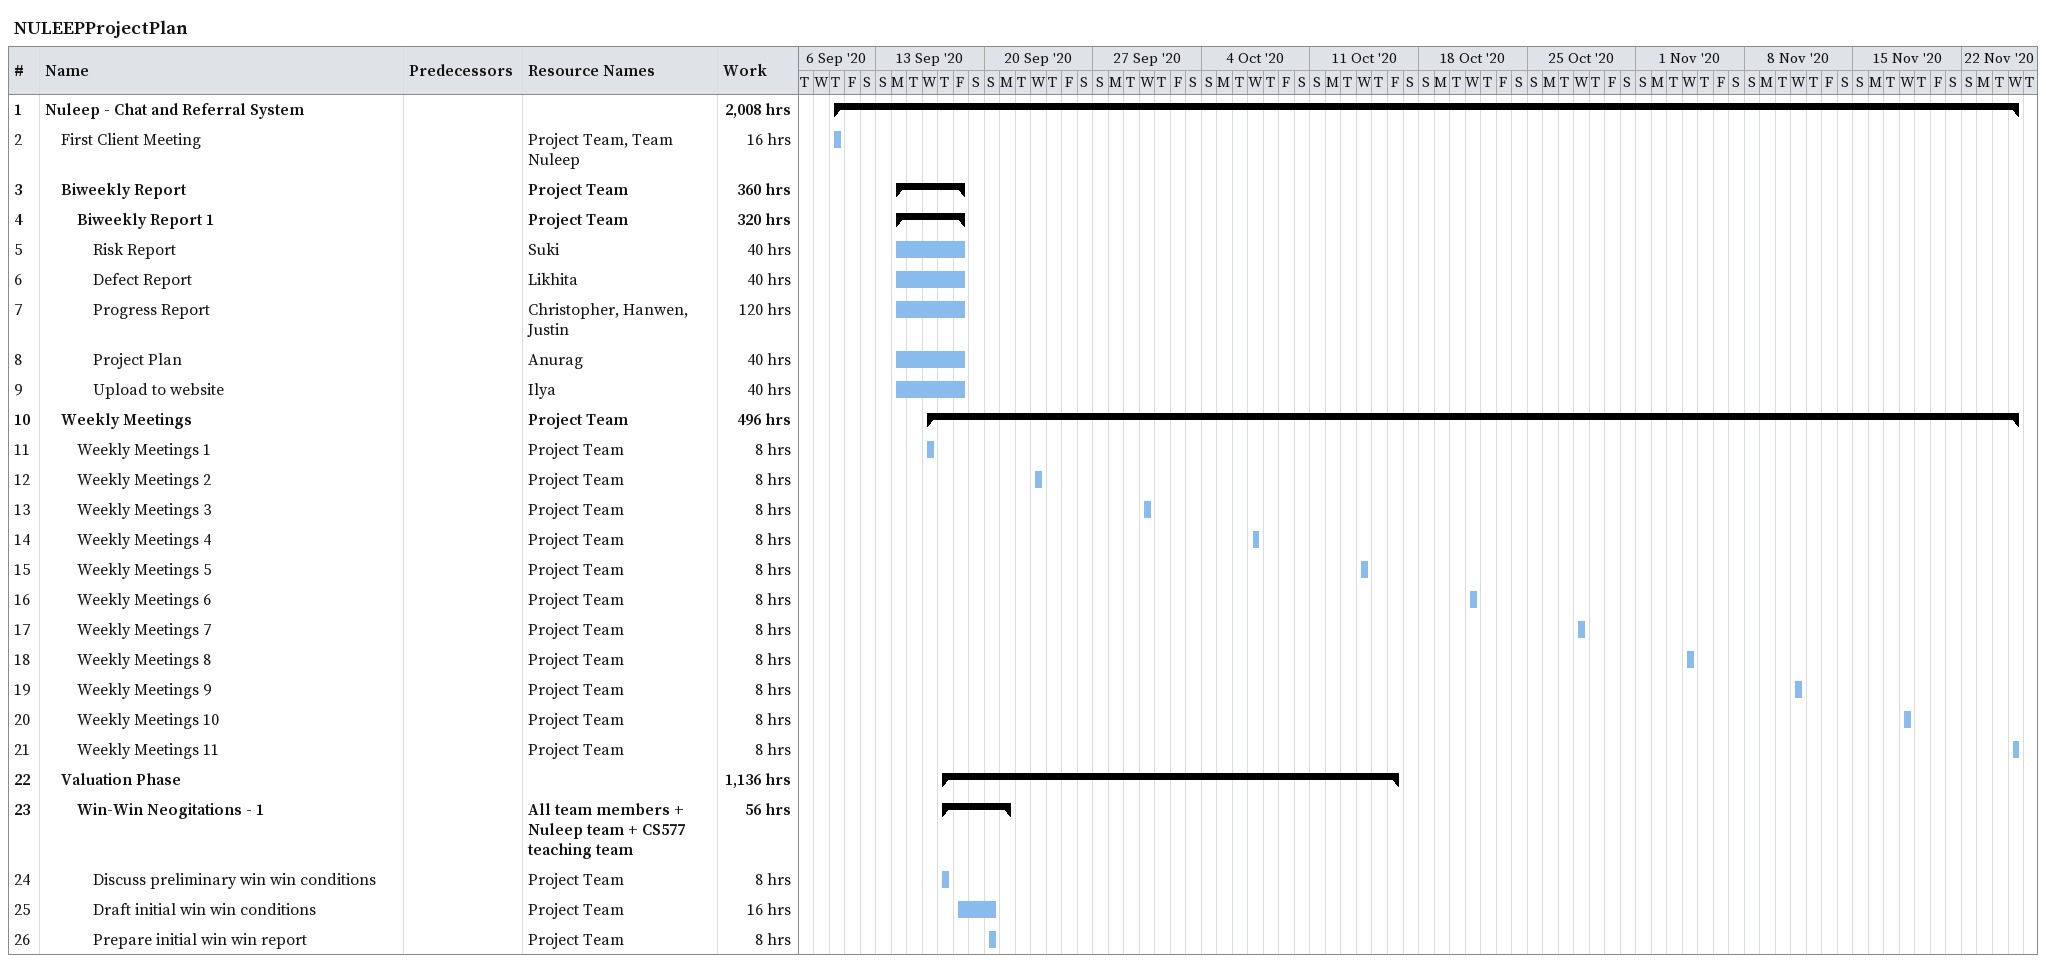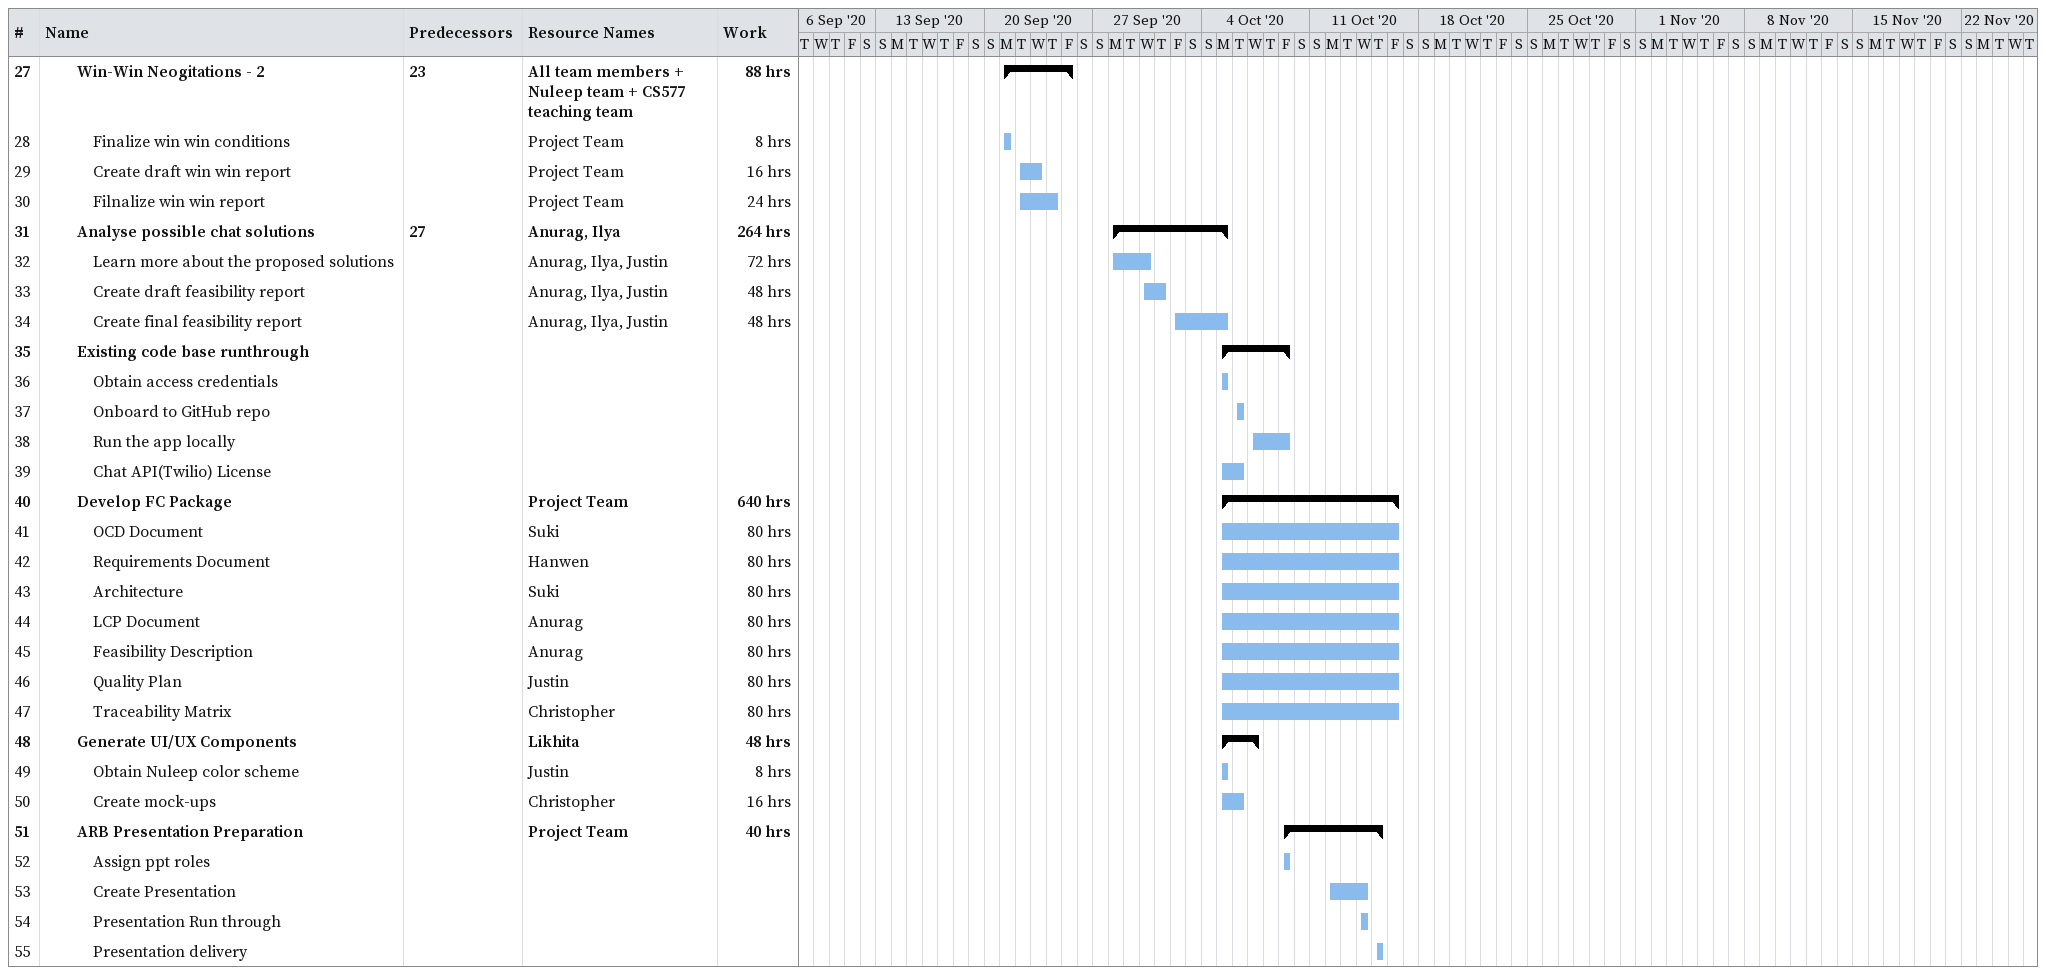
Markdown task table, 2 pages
NULEEPProjectPlan

| ID | Level | Task | Start | Finish | Predecessors | Resources | Work (h) |
|---|---|---|---|---|---|---|---|
| 1 | 1 | **Nuleep - Chat and Referral System** | 2020-09-10 | 2020-11-25 |  |  | 2008 |
| 2 | 2 | First Client Meeting | 2020-09-10 | 2020-09-10 |  | Project Team, Team Nuleep | 16 |
| 3 | 2 | **Biweekly Report** | 2020-09-14 | 2020-09-18 |  | Project Team | 360 |
| 4 | 3 | **Biweekly Report 1** | 2020-09-14 | 2020-09-18 |  | Project Team | 320 |
| 5 | 4 | Risk Report | 2020-09-14 | 2020-09-18 |  | Suki | 40 |
| 6 | 4 | Defect Report | 2020-09-14 | 2020-09-18 |  | Likhita | 40 |
| 7 | 4 | Progress Report | 2020-09-14 | 2020-09-18 |  | Christopher, Hanwen, Justin | 120 |
| 8 | 4 | Project Plan | 2020-09-14 | 2020-09-18 |  | Anurag | 40 |
| 9 | 4 | Upload to website | 2020-09-14 | 2020-09-18 |  | Ilya | 40 |
| 10 | 2 | **Weekly Meetings** | 2020-09-16 | 2020-11-25 |  | Project Team | 496 |
| 11 | 3 | Weekly Meetings 1 | 2020-09-16 | 2020-09-16 |  | Project Team | 8 |
| 12 | 3 | Weekly Meetings 2 | 2020-09-23 | 2020-09-23 |  | Project Team | 8 |
| 13 | 3 | Weekly Meetings 3 | 2020-09-30 | 2020-09-30 |  | Project Team | 8 |
| 14 | 3 | Weekly Meetings 4 | 2020-10-07 | 2020-10-07 |  | Project Team | 8 |
| 15 | 3 | Weekly Meetings 5 | 2020-10-14 | 2020-10-14 |  | Project Team | 8 |
| 16 | 3 | Weekly Meetings 6 | 2020-10-21 | 2020-10-21 |  | Project Team | 8 |
| 17 | 3 | Weekly Meetings 7 | 2020-10-28 | 2020-10-28 |  | Project Team | 8 |
| 18 | 3 | Weekly Meetings 8 | 2020-11-04 | 2020-11-04 |  | Project Team | 8 |
| 19 | 3 | Weekly Meetings 9 | 2020-11-11 | 2020-11-11 |  | Project Team | 8 |
| 20 | 3 | Weekly Meetings 10 | 2020-11-18 | 2020-11-18 |  | Project Team | 8 |
| 21 | 3 | Weekly Meetings 11 | 2020-11-25 | 2020-11-25 |  | Project Team | 8 |
| 22 | 2 | **Valuation Phase** | 2020-09-17 | 2020-10-16 |  |  | 1136 |
| 23 | 3 | **Win-Win Neogitations - 1** | 2020-09-17 | 2020-09-21 |  | All team members + Nuleep team + CS577 teaching team | 56 |
| 24 | 4 | Discuss preliminary win win conditions | 2020-09-17 | 2020-09-17 |  | Project Team | 8 |
| 25 | 4 | Draft initial win win conditions | 2020-09-18 | 2020-09-20 |  | Project Team | 16 |
| 26 | 4 | Prepare initial win win report | 2020-09-20 | 2020-09-20 |  | Project Team | 8 |
| 27 | 3 | **Win-Win Neogitations - 2** | 2020-09-21 | 2020-09-25 | 23 | All team members + Nuleep team + CS577 teaching team | 88 |
| 28 | 4 | Finalize win win conditions | 2020-09-21 | 2020-09-21 |  | Project Team | 8 |
| 29 | 4 | Create draft win win report | 2020-09-22 | 2020-09-23 |  | Project Team | 16 |
| 30 | 4 | Filnalize win win report | 2020-09-22 | 2020-09-24 |  | Project Team | 24 |
| 31 | 3 | **Analyse possible chat solutions** | 2020-09-28 | 2020-10-05 | 27 | Anurag, Ilya | 264 |
| 32 | 4 | Learn more about the proposed solutions | 2020-09-28 | 2020-09-30 |  | Anurag, Ilya, Justin | 72 |
| 33 | 4 | Create draft feasibility report | 2020-09-30 | 2020-10-01 |  | Anurag, Ilya, Justin | 48 |
| 34 | 4 | Create final feasibility report | 2020-10-02 | 2020-10-05 |  | Anurag, Ilya, Justin | 48 |
| 35 | 3 | **Existing code base runthrough** | 2020-10-05 | 2020-10-09 |  |  |  |
| 36 | 4 | Obtain access credentials | 2020-10-05 | 2020-10-05 |  |  |  |
| 37 | 4 | Onboard to GitHub repo | 2020-10-06 | 2020-10-06 |  |  |  |
| 38 | 4 | Run the app locally | 2020-10-07 | 2020-10-09 |  |  |  |
| 39 | 4 | Chat API(Twilio) License | 2020-10-05 | 2020-10-06 |  |  |  |
| 40 | 3 | **Develop FC Package** | 2020-10-05 | 2020-10-16 |  | Project Team | 640 |
| 41 | 4 | OCD Document | 2020-10-05 | 2020-10-16 |  | Suki | 80 |
| 42 | 4 | Requirements Document | 2020-10-05 | 2020-10-16 |  | Hanwen | 80 |
| 43 | 4 | Architecture | 2020-10-05 | 2020-10-16 |  | Suki | 80 |
| 44 | 4 | LCP Document | 2020-10-05 | 2020-10-16 |  | Anurag | 80 |
| 45 | 4 | Feasibility Description | 2020-10-05 | 2020-10-16 |  | Anurag | 80 |
| 46 | 4 | Quality Plan | 2020-10-05 | 2020-10-16 |  | Justin | 80 |
| 47 | 4 | Traceability Matrix | 2020-10-05 | 2020-10-16 |  | Christopher | 80 |
| 48 | 3 | **Generate UI/UX Components** | 2020-10-05 | 2020-10-07 |  | Likhita | 48 |
| 49 | 4 | Obtain Nuleep color scheme | 2020-10-05 | 2020-10-05 |  | Justin | 8 |
| 50 | 4 | Create mock-ups | 2020-10-05 | 2020-10-06 |  | Christopher | 16 |
| 51 | 3 | **ARB Presentation Preparation** | 2020-10-09 | 2020-10-15 |  | Project Team | 40 |
| 52 | 4 | Assign ppt roles | 2020-10-09 | 2020-10-09 |  |  |  |
| 53 | 4 | Create Presentation | 2020-10-12 | 2020-10-14 |  |  |  |
| 54 | 4 | Presentation Run through | 2020-10-14 | 2020-10-14 |  |  |  |
| 55 | 4 | Presentation delivery | 2020-10-15 | 2020-10-15 |  |  |  |
